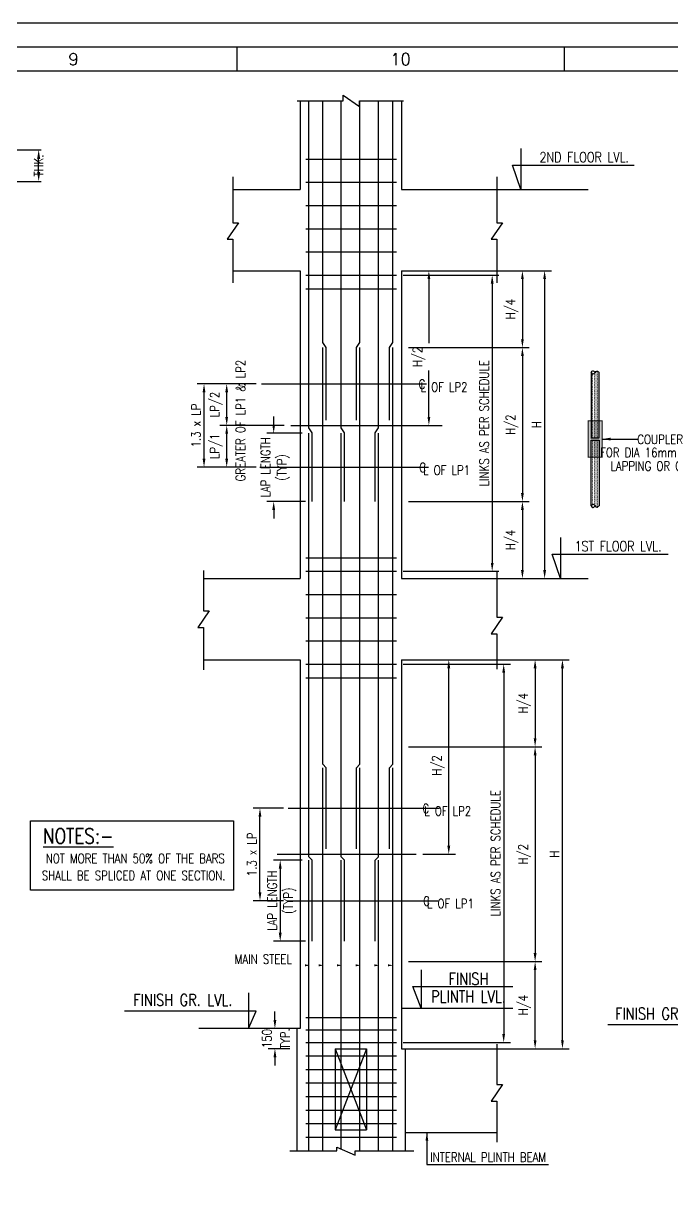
# Model space of a CAD drawing. Extents: x -69352 to 1013721, y -547461 to -186867.
# Drawn here: x 592756 to 611916, y -307136 to -272741 of the extents above; entities that cross this region are included whole.
import ezdxf
from ezdxf.enums import TextEntityAlignment as Align
from ezdxf.lldxf.tags import DXFTag

# ---------------------------------------------------------------- set-up
doc = ezdxf.new("R2010")
doc.units = 0
doc.header["$LTSCALE"] = 500
doc.header["$MEASUREMENT"] = 0
doc.header["$PDMODE"] = 35
doc.header["$PDSIZE"] = -15
doc.layers.get('DEFPOINTS').update_dxf_attribs({"color": 4})
for name, color, linetype in [('CEN', 8, 'CENTER'), ('DIM', 5, 'Continuous'), ('DIM1', 5, 'Continuous'), ('FOOT', 4, 'Continuous'), ('HACTH', 9, 'Continuous'), ('LINE CUT', 8, 'Continuous'), ('LINK', 2, 'Continuous'), ('PNA', 10, 'Continuous'), ('REINFORCEMENT', 6, 'Continuous'), ('S-CONCRET LINE', 4, 'Continuous'), ('S-REINFORCEMENT', 6, 'Continuous'), ('S-TEXT-1 @ 1', 4, 'Continuous'), ('S-TITLE', 6, 'Continuous'), ('TXT1', 2, 'Continuous')]:
    doc.layers.add(name, color=color, linetype=linetype)
doc.styles.add('ROMAND', font='simplex.shx')
doc.styles.add('ROMANS', font='simplex.shx', dxfattribs={"width": 0.8, "height": 275})
tags = doc.linetypes.add('CENTER', pattern=[2, 1.25, -0.25, 0.25, -0.25]).pattern_tags.tags
tags[10:11] = [DXFTag(74, 4), DXFTag(75, 0), DXFTag(340, '0'), DXFTag(46, 1.0), DXFTag(50, 0.0), DXFTag(44, 0.0), DXFTag(45, 0.0)]
tags[8:9] = [DXFTag(74, 4), DXFTag(75, 0), DXFTag(340, '0'), DXFTag(46, 1.0), DXFTag(50, 0.0), DXFTag(44, 0.0), DXFTag(45, 0.0)]
tags[6:7] = [DXFTag(74, 4), DXFTag(75, 0), DXFTag(340, '0'), DXFTag(46, 1.0), DXFTag(50, 0.0), DXFTag(44, 0.0), DXFTag(45, 0.0)]
tags[4:5] = [DXFTag(74, 4), DXFTag(75, 0), DXFTag(340, '0'), DXFTag(46, 1.0), DXFTag(50, 0.0), DXFTag(44, 0.0), DXFTag(45, 0.0)]
doc.dimstyles.new('Copy of INT2TIMES', dxfattribs={"dimtxt": 300, "dimasz": 275, "dimexe": 75, "dimexo": 75, "dimgap": 40, "dimtad": 1, "dimdec": 0, "dimlfac": 0.5, "dimrnd": 5, "dimzin": 0, "dimdsep": 46, "dimtxsty": 'ROMANS', "dimcen": -1, "dimclrd": 5, "dimclre": 5, "dimclrt": 4, "dimadec": 0, "dimazin": 0, "dimtfac": 1, "dimtdec": 0, "dimtix": 1, "dimtofl": 0, "dimtmove": 2, "dimatfit": 3, "dimfxl": 0, "dimtolj": 1, "dimtzin": 0, "dimarcsym": 0})
doc.dimstyles.new('dim25', dxfattribs={"dimtxt": 250, "dimasz": 250, "dimexe": 200, "dimexo": 200, "dimgap": 100, "dimtad": 1, "dimdec": 0, "dimlfac": 0.25, "dimzin": 0, "dimdsep": 46, "dimtxsty": 'ROMANS', "dimcen": 0, "dimclrd": 5, "dimclre": 5, "dimclrt": 4, "dimadec": 0, "dimazin": 0, "dimtfac": 1, "dimtdec": 0, "dimtix": 1, "dimtofl": 0, "dimtmove": 2, "dimatfit": 3, "dimfxl": 0, "dimtolj": 1, "dimtzin": 0, "dimlwd": -1, "dimlwe": -1, "dimarcsym": 0})

# ---------------------------------------------------------------- blocks, each defined once
blk = doc.blocks.new('A1')
at = {"flags": 128}
blk.add_lwpolyline([(0, 0), (82779, 0), (82779, 58231), (0, 58231)], close=True, dxfattribs=at)
at = {"layer": 'PNA'}
for p, q in [((61592, 57739), (61592, 57247)), ((68326, 57739), (68326, 57247))]:
    blk.add_line(p, q, dxfattribs=at)
at = {"layer": 'PNA', "color": 1}
for points in [[(984, 492), (82287, 492), (82287, 57739), (984, 57739)], [(1969, 984), (81794, 984), (81794, 57247), (1969, 57247)]]:
    blk.add_lwpolyline(points, close=True, dxfattribs=at)
at = {"layer": 'PNA', "style": 'ROMANS'}
for s, height, p in [('9', 246, (58226, 57493)), ('10', 246.1, (64960, 57493))]:
    blk.add_text(s, height=height, dxfattribs=at).set_placement(p, align=Align.MIDDLE)
blk = doc.blocks.new('*D78')
at = {"layer": 'DEFPOINTS', "color": 0}
for p in [(600192, -302456), (600775, -302456), (600835, -303056)]:
    blk.add_point(p, dxfattribs=at)
at = {"layer": 'DIM', "color": 5}
for p, q in [((600192, -302206), (600192, -301956)), ((600575, -302456), (599992, -302456)), ((600635, -303056), (599992, -303056)), ((600192, -303306), (600192, -303556))]:
    blk.add_line(p, q, dxfattribs=at)
for points in [[(600150, -302206), (600234, -302206), (600192, -302456)], [(600150, -303306), (600234, -303306), (600192, -303056)]]:
    blk.add_solid(points, dxfattribs=at)
at = {"layer": 'DIM', "color": 4, "insert": (599955, -302756), "char_height": 275, "attachment_point": 5, "rotation": 90, "style": 'ROMANS'}
blk.add_mtext('\\A1;150', dxfattribs=at)
blk = doc.blocks.new('*D87')
at = {"layer": 'DEFPOINTS', "color": 0}
for p in [(599750, -295944), (600643, -295944), (600643, -298680)]:
    blk.add_point(p, dxfattribs=at)
at = {"layer": 'DIM', "color": 5}
for p, q in [((600443, -295944), (599550, -295944)), ((599750, -298430), (599750, -296194)), ((600443, -298680), (599550, -298680))]:
    blk.add_line(p, q, dxfattribs=at)
for points in [[(599709, -296194), (599792, -296194), (599750, -295944)], [(599709, -298430), (599792, -298430), (599750, -298680)]]:
    blk.add_solid(points, dxfattribs=at)
at = {"layer": 'DIM', "color": 4, "insert": (599513, -297312), "char_height": 275, "attachment_point": 5, "rotation": 90, "style": 'ROMANS'}
blk.add_mtext('\\A1;1.3 x LP', dxfattribs=at)
blk = doc.blocks.new('*D88')
at = {"layer": 'DEFPOINTS', "color": 0}
for p in [(598097, -283400), (599836, -283400), (599836, -285866)]:
    blk.add_point(p, dxfattribs=at)
at = {"layer": 'DIM', "color": 5}
for p, q in [((599636, -283400), (597897, -283400)), ((598097, -285616), (598097, -283650)), ((599636, -285866), (597897, -285866))]:
    blk.add_line(p, q, dxfattribs=at)
for points in [[(598056, -283650), (598139, -283650), (598097, -283400)], [(598056, -285616), (598139, -285616), (598097, -285866)]]:
    blk.add_solid(points, dxfattribs=at)
at = {"layer": 'DIM', "color": 4, "insert": (597860, -284633), "char_height": 275, "attachment_point": 5, "rotation": 90, "style": 'ROMANS'}
blk.add_mtext('\\A1;1.3 x LP', dxfattribs=at)
blk = doc.blocks.new('*D89')
at = {"layer": 'DEFPOINTS', "color": 0}
for p in [(604360, -291556), (605328, -291556), (604360, -297306)]:
    blk.add_point(p, dxfattribs=at)
at = {"layer": 'DIM', "color": 5}
for p, q in [((604560, -291556), (605528, -291556)), ((605328, -297056), (605328, -291806)), ((604560, -297306), (605528, -297306))]:
    blk.add_line(p, q, dxfattribs=at)
for points in [[(605286, -291806), (605370, -291806), (605328, -291556)], [(605286, -297056), (605370, -297056), (605328, -297306)]]:
    blk.add_solid(points, dxfattribs=at)
at = {"layer": 'DIM', "color": 4, "insert": (605018, -294681), "char_height": 275, "attachment_point": 5, "rotation": 90, "style": 'ROMANS'}
blk.add_mtext('\\A1;H/2', dxfattribs=at)
blk = doc.blocks.new('*D90')
at = {"layer": 'DEFPOINTS', "color": 0}
for p in [(606690, -291556), (608687, -291556), (606690, -303056)]:
    blk.add_point(p, dxfattribs=at)
at = {"layer": 'DIM', "color": 5}
for p, q in [((606890, -291556), (608887, -291556)), ((608687, -302806), (608687, -291806)), ((606890, -303056), (608887, -303056))]:
    blk.add_line(p, q, dxfattribs=at)
for points in [[(608645, -291806), (608728, -291806), (608687, -291556)], [(608645, -302806), (608728, -302806), (608687, -303056)]]:
    blk.add_solid(points, dxfattribs=at)
at = {"layer": 'DIM', "color": 4, "insert": (608449, -297306), "char_height": 275, "attachment_point": 5, "rotation": 90, "style": 'ROMANS'}
blk.add_mtext('\\A1;H', dxfattribs=at)
blk = doc.blocks.new('*D91')
at = {"layer": 'DEFPOINTS', "color": 0}
for p in [(598767, -284628), (600666, -284628), (599836, -285866)]:
    blk.add_point(p, dxfattribs=at)
at = {"layer": 'DIM', "color": 5}
for p, q in [((600466, -284628), (598567, -284628)), ((598767, -285616), (598767, -284878)), ((599636, -285866), (598567, -285866))]:
    blk.add_line(p, q, dxfattribs=at)
for points in [[(598725, -284878), (598808, -284878), (598767, -284628)], [(598725, -285616), (598808, -285616), (598767, -285866)]]:
    blk.add_solid(points, dxfattribs=at)
at = {"layer": 'DIM', "color": 4, "insert": (598457, -285247), "char_height": 275, "attachment_point": 5, "rotation": 90, "style": 'ROMANS'}
blk.add_mtext('\\A1;LP/1', dxfattribs=at)
blk = doc.blocks.new('*D92')
at = {"layer": 'DEFPOINTS', "color": 0}
for p in [(598767, -283400), (599836, -283400), (600666, -284628)]:
    blk.add_point(p, dxfattribs=at)
at = {"layer": 'DIM', "color": 5}
for p, q in [((599636, -283400), (598567, -283400)), ((598767, -284378), (598767, -283650)), ((600466, -284628), (598567, -284628))]:
    blk.add_line(p, q, dxfattribs=at)
for points in [[(598725, -283650), (598808, -283650), (598767, -283400)], [(598725, -284378), (598808, -284378), (598767, -284628)]]:
    blk.add_solid(points, dxfattribs=at)
at = {"layer": 'DIM', "color": 4, "insert": (598457, -284014), "char_height": 275, "attachment_point": 5, "rotation": 90, "style": 'ROMANS'}
blk.add_mtext('\\A1;LP/2', dxfattribs=at)
blk = doc.blocks.new('*D102')
at = {"layer": 'DEFPOINTS', "color": 0}
for p in [(606443, -280056), (606289, -289156), (608160, -289156)]:
    blk.add_point(p, dxfattribs=at)
at = {"layer": 'DIM', "color": 5}
for p, q in [((606643, -280056), (608360, -280056)), ((608160, -280306), (608160, -288906)), ((606489, -289156), (608360, -289156))]:
    blk.add_line(p, q, dxfattribs=at)
for points in [[(608119, -280306), (608202, -280306), (608160, -280056)], [(608119, -288906), (608202, -288906), (608160, -289156)]]:
    blk.add_solid(points, dxfattribs=at)
at = {"layer": 'DIM', "color": 4, "insert": (607923, -284606), "char_height": 275, "attachment_point": 5, "rotation": 90, "style": 'ROMANS'}
blk.add_mtext('\\A1;H', dxfattribs=at)
blk = doc.blocks.new('*D103')
at = {"layer": 'DEFPOINTS', "color": 0}
for p in [(603935, -280056), (603935, -284628), (604740, -284628)]:
    blk.add_point(p, dxfattribs=at)
at = {"layer": 'DIM', "color": 5}
for p, q in [((604135, -280056), (604940, -280056)), ((604740, -280306), (604740, -282199)), ((604740, -284378), (604740, -283007)), ((604135, -284628), (604940, -284628))]:
    blk.add_line(p, q, dxfattribs=at)
for points in [[(604699, -280306), (604782, -280306), (604740, -280056)], [(604699, -284378), (604782, -284378), (604740, -284628)]]:
    blk.add_solid(points, dxfattribs=at)
at = {"layer": 'DIM', "color": 4, "insert": (604450, -282603), "char_height": 275, "attachment_point": 5, "rotation": 90, "style": 'ROMANS'}
blk.add_mtext('\\A1;H/2', dxfattribs=at)
blk = doc.blocks.new('*D106')
at = {"layer": 'DEFPOINTS', "color": 0}
for p in [(606136, -291556), (603935, -294131), (607879, -294131)]:
    blk.add_point(p, dxfattribs=at)
at = {"layer": 'DIM', "color": 5}
for p, q in [((606336, -291556), (608079, -291556)), ((607879, -291806), (607879, -293881)), ((604135, -294131), (608079, -294131))]:
    blk.add_line(p, q, dxfattribs=at)
for points in [[(607838, -291806), (607921, -291806), (607879, -291556)], [(607838, -293881), (607921, -293881), (607879, -294131)]]:
    blk.add_solid(points, dxfattribs=at)
at = {"layer": 'DIM', "color": 4, "insert": (607570, -292843), "char_height": 275, "attachment_point": 5, "rotation": 90, "style": 'ROMANS'}
blk.add_mtext('\\A1;H/4', dxfattribs=at)
blk = doc.blocks.new('*D107')
at = {"layer": 'DEFPOINTS', "color": 0}
for p in [(603935, -294131), (603935, -300481), (607879, -300481)]:
    blk.add_point(p, dxfattribs=at)
at = {"layer": 'DIM', "color": 5}
for p, q in [((604135, -294131), (608079, -294131)), ((607879, -294381), (607879, -300231)), ((604135, -300481), (608079, -300481))]:
    blk.add_line(p, q, dxfattribs=at)
for points in [[(607838, -294381), (607921, -294381), (607879, -294131)], [(607838, -300231), (607921, -300231), (607879, -300481)]]:
    blk.add_solid(points, dxfattribs=at)
at = {"layer": 'DIM', "color": 4, "insert": (607570, -297306), "char_height": 275, "attachment_point": 5, "rotation": 90, "style": 'ROMANS'}
blk.add_mtext('\\A1;H/2', dxfattribs=at)
blk = doc.blocks.new('*D108')
at = {"layer": 'DEFPOINTS', "color": 0}
for p in [(606136, -280056), (603935, -282331), (607504, -282331)]:
    blk.add_point(p, dxfattribs=at)
at = {"layer": 'DIM', "color": 5}
for p, q in [((606336, -280056), (607704, -280056)), ((607504, -280306), (607504, -282081)), ((604135, -282331), (607704, -282331))]:
    blk.add_line(p, q, dxfattribs=at)
for points in [[(607463, -280306), (607546, -280306), (607504, -280056)], [(607463, -282081), (607546, -282081), (607504, -282331)]]:
    blk.add_solid(points, dxfattribs=at)
at = {"layer": 'DIM', "color": 4, "insert": (607195, -281193), "char_height": 275, "attachment_point": 5, "rotation": 90, "style": 'ROMANS'}
blk.add_mtext('\\A1;H/4', dxfattribs=at)
blk = doc.blocks.new('*D109')
at = {"layer": 'DEFPOINTS', "color": 0}
for p in [(603935, -282331), (603935, -286881), (607504, -286881)]:
    blk.add_point(p, dxfattribs=at)
at = {"layer": 'DIM', "color": 5}
for p, q in [((604135, -282331), (607704, -282331)), ((607504, -282581), (607504, -286631)), ((604135, -286881), (607704, -286881))]:
    blk.add_line(p, q, dxfattribs=at)
for points in [[(607463, -282581), (607546, -282581), (607504, -282331)], [(607463, -286631), (607546, -286631), (607504, -286881)]]:
    blk.add_solid(points, dxfattribs=at)
at = {"layer": 'DIM', "color": 4, "insert": (607195, -284606), "char_height": 275, "attachment_point": 5, "rotation": 90, "style": 'ROMANS'}
blk.add_mtext('\\A1;H/2', dxfattribs=at)
blk = doc.blocks.new('*D110')
at = {"layer": 'DEFPOINTS', "color": 0}
for p in [(603935, -286881), (606289, -289156), (607504, -289156)]:
    blk.add_point(p, dxfattribs=at)
at = {"layer": 'DIM', "color": 5}
for p, q in [((604135, -286881), (607704, -286881)), ((607504, -287131), (607504, -288906)), ((606489, -289156), (607704, -289156))]:
    blk.add_line(p, q, dxfattribs=at)
for points in [[(607463, -287131), (607546, -287131), (607504, -286881)], [(607463, -288906), (607546, -288906), (607504, -289156)]]:
    blk.add_solid(points, dxfattribs=at)
at = {"layer": 'DIM', "color": 4, "insert": (607195, -288018), "char_height": 275, "attachment_point": 5, "rotation": 90, "style": 'ROMANS'}
blk.add_mtext('\\A1;H/4', dxfattribs=at)
blk = doc.blocks.new('*D119')
at = {"layer": 'DEFPOINTS', "color": 0}
for p in [(592447, -276483), (593211, -276483), (592447, -277417)]:
    blk.add_point(p, dxfattribs=at)
at = {"layer": 'DIM', "color": 5, "lineweight": -2, "ltscale": 2}
for p, q in [((592522, -276483), (593286, -276483)), ((593211, -277142), (593211, -276758)), ((592522, -277417), (593286, -277417))]:
    blk.add_line(p, q, dxfattribs=at)
at = {"layer": 'DIM', "color": 5}
for points in [[(593257, -276758), (593165, -276758), (593211, -276483)], [(593165, -277142), (593257, -277142), (593211, -277417)]]:
    blk.add_solid(points, dxfattribs=at)
at = {"layer": 'DIM', "color": 4, "insert": (593211, -276950), "char_height": 275, "attachment_point": 5, "rotation": 90, "style": 'ROMANS'}
blk.add_mtext('\\A1;THK.', dxfattribs=at)
blk = doc.blocks.new('*D160')
at = {"layer": 'DEFPOINTS', "color": 0}
for p in [(603783, -280189), (603783, -288943), (606611, -288943)]:
    blk.add_point(p, dxfattribs=at)
at = {"layer": 'DIM', "color": 5}
for p, q in [((603983, -280189), (606811, -280189)), ((606611, -280439), (606611, -288693)), ((603983, -288943), (606811, -288943))]:
    blk.add_line(p, q, dxfattribs=at)
for points in [[(606653, -280439), (606570, -280439), (606611, -280189)], [(606570, -288693), (606653, -288693), (606611, -288943)]]:
    blk.add_solid(points, dxfattribs=at)
at = {"layer": 'DIM', "color": 4, "insert": (606374, -284566), "char_height": 275, "attachment_point": 5, "rotation": 90, "style": 'ROMANS'}
blk.add_mtext('\\A1;LINKS AS PER SCHEDULE', dxfattribs=at)
blk = doc.blocks.new('*D161')
at = {"layer": 'DEFPOINTS', "color": 0}
for p in [(603783, -291689), (603783, -302869), (606951, -302869)]:
    blk.add_point(p, dxfattribs=at)
at = {"layer": 'DIM', "color": 5}
for p, q in [((603983, -291689), (607151, -291689)), ((606951, -291939), (606951, -302619)), ((603983, -302869), (607151, -302869))]:
    blk.add_line(p, q, dxfattribs=at)
for points in [[(606992, -291939), (606909, -291939), (606951, -291689)], [(606909, -302619), (606992, -302619), (606951, -302869)]]:
    blk.add_solid(points, dxfattribs=at)
at = {"layer": 'DIM', "color": 4, "insert": (606713, -297279), "char_height": 275, "attachment_point": 5, "rotation": 90, "style": 'ROMANS'}
blk.add_mtext('\\A1;LINKS AS PER SCHEDULE', dxfattribs=at)
blk = doc.blocks.new('*D162')
at = {"layer": 'DEFPOINTS', "color": 0}
for p in [(601195, -284863), (600155, -286881), (601295, -286881)]:
    blk.add_point(p, dxfattribs=at)
at = {"layer": 'DIM', "color": 5}
for p, q in [((600155, -284613), (600155, -284363)), ((600995, -284863), (599955, -284863)), ((601095, -286881), (599955, -286881)), ((600155, -287131), (600155, -287381))]:
    blk.add_line(p, q, dxfattribs=at)
for points in [[(600114, -284613), (600197, -284613), (600155, -284863)], [(600114, -287131), (600197, -287131), (600155, -286881)]]:
    blk.add_solid(points, dxfattribs=at)
at = {"layer": 'DIM', "color": 4, "char_height": 275, "rotation": 90, "style": 'ROMANS'}
for s, insert, attachment_point in [('\\A1;LAP LENGTH', (600055, -285872), 8), ('\\A1;(TYP)', (600255, -285872), 2)]:
    blk.add_mtext(s, dxfattribs=dict(at, insert=insert, attachment_point=attachment_point))
blk = doc.blocks.new('*D163')
at = {"layer": 'DEFPOINTS', "color": 0}
for p in [(601195, -297480), (600348, -299880), (601295, -299880)]:
    blk.add_point(p, dxfattribs=at)
at = {"layer": 'DIM', "color": 5}
for p, q in [((600995, -297480), (600148, -297480)), ((600348, -297730), (600348, -299630)), ((601095, -299880), (600148, -299880))]:
    blk.add_line(p, q, dxfattribs=at)
for points in [[(600306, -297730), (600390, -297730), (600348, -297480)], [(600306, -299630), (600390, -299630), (600348, -299880)]]:
    blk.add_solid(points, dxfattribs=at)
at = {"layer": 'DIM', "color": 4, "char_height": 275, "rotation": 90, "style": 'ROMANS'}
for s, insert, attachment_point in [('\\A1;LAP LENGTH', (600248, -298680), 8), ('\\A1;(TYP)', (600448, -298680), 2)]:
    blk.add_mtext(s, dxfattribs=dict(at, insert=insert, attachment_point=attachment_point))
blk = doc.blocks.new('*D207')
at = {"layer": 'DEFPOINTS', "color": 0}
for p in [(603935, -300481), (607879, -300481), (606136, -303056)]:
    blk.add_point(p, dxfattribs=at)
at = {"layer": 'DIM', "color": 5}
for p, q in [((604135, -300481), (608079, -300481)), ((607879, -302806), (607879, -300731)), ((606336, -303056), (608079, -303056))]:
    blk.add_line(p, q, dxfattribs=at)
for points in [[(607838, -300731), (607921, -300731), (607879, -300481)], [(607838, -302806), (607921, -302806), (607879, -303056)]]:
    blk.add_solid(points, dxfattribs=at)
at = {"layer": 'DIM', "color": 4, "insert": (607570, -301768), "char_height": 275, "attachment_point": 5, "rotation": 90, "style": 'ROMANS'}
blk.add_mtext('\\A1;H/4', dxfattribs=at)

msp = doc.modelspace()

# ---------------------------------------------------------------- hatches: boundary and pattern name
at = {"layer": 'DIM'}
h = msp.add_hatch(color=253, dxfattribs=at)
h.dxf.hatch_style = 1
h.paths.add_polyline_path([(609444.289, -284497.942), (609858.512, -284497.942), (609858.512, -285570.144), (609444.289, -285570.144)])
at = {"layer": 'HACTH'}
h = msp.add_hatch(dxfattribs=at)
h.set_pattern_fill('DOTS', color=256, scale=750, angle=90, style=0)
h.set_pattern_definition([(90, (-123825.766, 71273.847), (-46.875, 23.4375), [0, -46.875])])
edge = h.paths.add_edge_path()
edge.add_line((609531.401, -285001.427), (609771.401, -285001.427))
edge.add_line((609771.401, -285001.427), (609771.401, -283061.767))
edge.add_spline(control_points=[(609771.401, -283061.767), (609747.94, -283041.091), (609705.279, -283003.493), (609647.016, -283066.09), (609583.64, -283137.257), (609547.739, -283085.378), (609531.401, -283061.767)], knot_values=[0, 0, 0, 0, 78.745242672, 143.190766965, 228.301876032, 299.388696094, 299.388696094, 299.388696094, 299.388696094], degree=3, periodic=0)
edge.add_line((609531.401, -283072.845), (609531.401, -285001.427))
h = msp.add_hatch(dxfattribs=at)
h.set_pattern_fill('DOTS', color=256, scale=750, angle=90, style=0)
h.set_pattern_definition([(90, (-123825.766, 71468.633), (-46.875, 23.4375), [0, -46.875])])
edge = h.paths.add_edge_path()
edge.add_line((609771.401, -285066.659), (609531.401, -285066.659))
edge.add_line((609531.401, -285066.659), (609531.401, -287006.319))
edge.add_spline(control_points=[(609531.401, -287006.319), (609547.739, -286982.708), (609583.64, -286930.829), (609647.016, -287001.996), (609705.279, -287064.593), (609747.94, -287026.995), (609771.401, -287006.319)], knot_values=[0, 0, 0, 0, 71.086820062, 156.197929129, 220.643453422, 299.388696094, 299.388696094, 299.388696094, 299.388696094], degree=3, periodic=0)
edge.add_line((609771.401, -286994.222), (609771.401, -285066.659))

# ---------------------------------------------------------------- linework, layer by layer
at = {"layer": 'CEN'}
for p, q in [((599793.177, -283400.487), (604674.375, -283400.487)), ((600665.875, -284628.098), (605135.875, -284628.098)), ((599750.351, -285866.395), (604730.049, -285866.395)), ((600585.875, -295944.295), (605055.875, -295944.295)), ((600257, -297305.848), (604360.437, -297305.848)), ((600543.049, -298679.693), (605013.049, -298679.693))]:
    msp.add_line(p, q, dxfattribs=at)
at = {"layer": 'DIM', "color": 3, "linetype": 'Continuous'}
for p, q in [((606746.236, -277655.848), (609444.436, -277655.848)), ((606746.236, -289155.848), (609444.436, -289155.848)), ((603935.049, -301855.848), (607217.881, -301855.848)), ((600935.049, -302455.848), (597947.077, -302455.848))]:
    msp.add_line(p, q, dxfattribs=at)
at = {"layer": 'DIM'}
for p, q in [((601975.049, -303055.848), (602895.049, -305455.848)), ((602895.049, -303055.848), (601975.049, -305455.848))]:
    msp.add_line(p, q, dxfattribs=at)
msp.add_lwpolyline([(600847.779, -275037.066), (602205.742, -275037.066), (602205.742, -274870.701), (602692.559, -275203.43), (602692.559, -275037.066), (603986.467, -275037.066)], dxfattribs=at)
at = {"layer": 'DIM', "color": 8}
for points in [[(598946.662, -277278.883), (598946.662, -278636.846), (599113.027, -278636.846), (598780.298, -279123.663), (598946.662, -279123.663), (598946.662, -280417.571)], [(606746.236, -277278.883), (606746.236, -278636.846), (606912.601, -278636.846), (606579.872, -279123.663), (606746.236, -279123.663), (606746.236, -280417.571)], [(598077.952, -288923.227), (598077.952, -290112.439), (598244.316, -290112.439), (597911.587, -290599.256), (598077.952, -290599.256), (598077.952, -291856.272)], [(606746.236, -288942.887), (606746.236, -290300.85), (606912.601, -290300.85), (606579.872, -290787.667), (606746.236, -290787.667), (606746.236, -291834.804)], [(606746.236, -302922.073), (606746.236, -304117.349), (606912.601, -304117.349), (606579.872, -304604.166), (606746.236, -304604.166), (606746.236, -305813.989)]]:
    msp.add_lwpolyline(points, dxfattribs=at)
at = {"layer": 'DIM', "color": 8, "const_width": 30}
msp.add_lwpolyline([(609444.289, -284497.942), (609858.512, -284497.942), (609858.512, -285570.144), (609444.289, -285570.144)], close=True, dxfattribs=at)
at = {"layer": 'DIM', "flags": 128}
for points in [[(601078.906, -300590.768, 61.213, 0, 0), (601231.836, -300590.768, 0, 0, 0), (598955.556, -300590.768, 0, 0, 0)], [(601479.406, -300590.768, 61.213, 0, 0), (601632.336, -300590.768, 0, 0, 0), (599873.056, -300590.768, 0, 0, 0)], [(602025.504, -300590.768, 61.213, 0, 0), (602178.434, -300590.768, 0, 0, 0), (600419.154, -300590.768, 0, 0, 0)], [(602576.346, -300590.768, 61.213, 0, 0), (602729.276, -300590.768, 0, 0, 0), (600813.996, -300590.768, 0, 0, 0)], [(603124.717, -300590.768, 61.213, 0, 0), (603277.647, -300590.768, 0, 0, 0), (601362.367, -300590.768, 0, 0, 0)], [(603535.996, -300590.768, 61.213, 0, 0), (603688.926, -300590.768, 0, 0, 0), (601773.646, -300590.768, 0, 0, 0)]]:
    msp.add_lwpolyline(points, format="xyseb", dxfattribs=at)
at = {"layer": 'DIM1'}
msp.add_lwpolyline([(600630.049, -306072.525), (602019.549, -306072.525), (602019.549, -305961.525), (602558.549, -306205.025), (602558.549, -306074.525), (604300.049, -306074.525)], dxfattribs=at)
at = {"layer": 'FOOT', "linetype": 'Continuous'}
msp.add_lwpolyline([(592968.452, -296323.563), (598967.327, -296323.563), (598967.327, -298364.147), (592968.452, -298364.147)], close=True, dxfattribs=at)
at = {"layer": 'LINE CUT'}
for points in [[(609531.401, -283061.767), (609547.739, -283038.156), (609583.64, -282986.277), (609628.505, -283036.657), (609651.401, -283061.767)], [(609531.401, -287006.319), (609547.739, -287029.93), (609583.64, -287081.809), (609628.505, -287031.429), (609651.401, -287006.319)]]:
    msp.add_open_spline(points, degree=3, knots=[0, 0, 0, 0, 1.184780346, 2.603298855, 2.603298855, 2.603298855, 2.603298855], dxfattribs=at)
for points in [[(609531.401, -283061.767), (609582.273, -283111.419), (609651.401, -283061.767), (609702.869, -283022.983), (609771.401, -283061.767)], [(609531.401, -287006.319), (609582.273, -286956.667), (609651.401, -287006.319), (609702.869, -287045.103), (609771.401, -287006.319)]]:
    msp.add_spline(points, degree=3, dxfattribs=at)
at = {"layer": 'LINK'}
for p, q in [((601102.312, -276756.685), (603782.858, -276756.685)), ((601102.312, -277442.685), (603782.858, -277442.685)), ((601102.312, -278128.685), (603782.858, -278128.685)), ((601102.312, -278814.685), (603782.858, -278814.685)), ((601102.312, -279500.685), (603782.858, -279500.685)), ((601102.312, -280189.232), (603782.858, -280189.232)), ((601102.312, -280589.232), (603782.858, -280589.232)), ((601102.312, -288542.685), (603782.858, -288542.685)), ((601102.312, -288942.685), (603782.858, -288942.685)), ((601102.312, -289628.685), (603782.858, -289628.685)), ((601102.312, -290314.685), (603782.858, -290314.685)), ((601102.312, -291000.685), (603782.858, -291000.685)), ((601102.312, -291689.232), (603782.858, -291689.232)), ((601102.312, -292089.232), (603782.858, -292089.232)), ((601102.312, -302132.36), (603782.858, -302132.36)), ((601102.312, -302500.685), (603782.858, -302500.685)), ((601102.312, -302869.01), (603782.858, -302869.01)), ((601102.312, -303269.01), (603782.858, -303269.01)), ((601102.312, -303669.01), (603782.858, -303669.01)), ((601102.312, -304069.01), (603782.858, -304069.01)), ((601102.312, -304469.01), (603782.858, -304469.01)), ((601102.312, -304869.01), (603782.858, -304869.01)), ((601102.312, -305269.01), (603782.858, -305269.01)), ((601102.312, -305669.01), (603782.858, -305669.01))]:
    msp.add_line(p, q, dxfattribs=at)
at = {"layer": 'REINFORCEMENT'}
for points in [[(609531.401, -283061.767), (609531.401, -285001.427), (609771.401, -285001.427), (609771.401, -283061.767)], [(609531.401, -287006.319), (609531.401, -285066.659), (609771.401, -285066.659), (609771.401, -287006.319)]]:
    msp.add_lwpolyline(points, dxfattribs=at)
at = {"layer": 'S-CONCRET LINE', "color": 130, "linetype": 'Continuous'}
for p, q in [((600935.049, -275029.823), (600935.049, -277655.848)), ((603935.049, -275029.823), (603935.049, -277655.848)), ((598946.662, -277655.848), (600935.049, -277655.848)), ((603935.049, -277655.848), (606746.236, -277655.848)), ((598946.662, -280055.848), (600935.049, -280055.848)), ((600935.049, -280055.848), (600935.049, -289155.848)), ((603935.049, -280055.848), (603935.049, -289155.848)), ((603935.049, -280055.848), (606746.236, -280055.848)), ((598077.952, -289155.848), (600935.049, -289155.848)), ((603935.049, -289155.848), (606746.236, -289155.848)), ((598077.952, -291555.848), (600935.049, -291555.848)), ((600935.049, -291555.848), (600935.049, -302455.848)), ((603935.049, -291555.848), (603935.049, -303055.848)), ((603935.049, -291555.848), (606746.236, -291555.848)), ((600835.049, -302455.848), (600835.049, -306072.525)), ((601975.049, -303055.848), (602895.049, -303055.848)), ((601975.049, -303055.848), (601975.049, -305455.848)), ((602895.049, -303055.848), (602895.049, -305455.848)), ((603935.049, -303055.848), (606746.236, -303055.848)), ((604035.049, -303055.848), (604035.049, -306074.525)), ((601975.049, -305455.848), (602895.049, -305455.848)), ((604035.049, -305528.025), (606746.236, -305528.025))]:
    msp.add_line(p, q, dxfattribs=at)
at = {"layer": 'S-REINFORCEMENT'}
for p, q in [((601195.049, -284701.943), (601195.049, -275029.823)), ((601606.825, -282180.848), (601606.825, -275029.823)), ((602145.243, -284701.943), (602145.243, -275029.823)), ((602700.069, -282180.848), (602700.069, -275029.823)), ((603252.68, -284701.943), (603252.68, -275029.823)), ((603675.049, -282180.848), (603675.049, -275029.823)), ((601706.825, -282330.848), (601606.825, -282180.848)), ((601606.825, -294647.877), (601606.825, -282330.848)), ((601706.825, -284470.127), (601706.825, -282330.848)), ((602600.069, -282330.848), (602700.069, -282180.848)), ((602600.069, -284470.127), (602600.069, -282330.848)), ((602700.069, -294647.877), (602700.069, -282330.848)), ((603575.049, -282330.848), (603675.049, -282180.848)), ((603575.049, -284470.127), (603575.049, -282330.848)), ((603675.049, -294647.877), (603675.049, -282330.848)), ((601295.049, -284851.943), (601195.049, -284701.943)), ((602245.243, -284851.943), (602145.243, -284701.943)), ((603152.68, -284851.943), (603252.68, -284701.943)), ((601195.049, -297379.693), (601195.049, -284863.127)), ((601295.049, -286880.848), (601295.049, -284851.943)), ((602145.243, -297379.693), (602145.243, -284863.127)), ((602245.243, -286880.848), (602245.243, -284851.943)), ((603152.68, -286880.848), (603152.68, -284851.943)), ((603252.68, -297379.693), (603252.68, -284863.127)), ((601706.825, -294747.877), (601606.825, -294647.877)), ((601606.825, -306072.525), (601606.825, -294747.877)), ((601706.825, -297147.877), (601706.825, -294747.877)), ((602600.069, -294747.877), (602700.069, -294647.877)), ((602600.069, -297147.877), (602600.069, -294747.877)), ((602700.069, -306074.525), (602700.069, -294747.877)), ((603575.049, -294747.877), (603675.049, -294647.877)), ((603575.049, -297147.877), (603575.049, -294747.877)), ((603675.049, -306074.525), (603675.049, -294747.877)), ((601295.049, -297479.693), (601195.049, -297379.693)), ((601195.049, -306072.525), (601195.049, -297479.693)), ((601295.049, -299879.693), (601295.049, -297479.693)), ((602245.243, -297479.693), (602145.243, -297379.693)), ((602145.243, -306018.309), (602145.243, -297479.693)), ((602245.243, -299879.693), (602245.243, -297479.693)), ((603152.68, -297479.693), (603252.68, -297379.693)), ((603152.68, -299879.693), (603152.68, -297479.693)), ((603252.68, -306074.525), (603252.68, -297479.693)), ((602700.069, -306074.525), (602700.069, -303155.019))]:
    msp.add_line(p, q, dxfattribs=at)
at = {"layer": 'TXT1'}
for points in [[(607452.788, -276443.613), (607452.788, -277655.848), (607207.243, -276934.137), (610807.717, -276934.137)], [(608630.578, -287943.613), (608630.578, -289155.848), (608385.033, -288434.137), (611806.507, -288434.137)], [(604508.742, -300728.601), (604508.742, -301855.848), (604263.196, -301219.125), (607220.563, -301219.125)], [(599410.601, -301405.276), (599410.601, -302455.848), (599640.205, -301947.042), (595745.06, -301947.042)], [(613523.767, -301811.221), (613523.767, -302861.793), (613753.371, -302352.987), (610030.171, -302352.987)]]:
    msp.add_lwpolyline(points, dxfattribs=at)

# ---------------------------------------------------------------- block references
at = {"xscale": 1.434849416022188, "yscale": 1.434849416022188, "zscale": 1.434849416022188}
msp.add_blockref('A1', (510695.778, -356294.5), dxfattribs=at)

# ---------------------------------------------------------------- texts
at = {"layer": 'S-TEXT-1 @ 1', "linetype": 'ByBlock', "style": 'ROMANS', "width": 0.8}
msp.add_text('GREATER OF LP1 & LP2', height=275, rotation=90, dxfattribs=at).set_placement((599175.672, -284487.776), align=Align.MIDDLE)
for s, p in [('C', (604535.307, -283411.935)), ('L OF LP2', (605188.307, -283496.435)), ('COUPLER', (611573.691, -285041.495)), ('FOR DIA 16mm & HIGHER', (611736.539, -285430.524)), ('C', (604555.481, -285877.843)), ('L OF LP1', (605263.481, -285951.843)), ('LAPPING OR COUPLER', (611736.539, -285832.337)), ('C', (604648.807, -295955.742)), ('L OF LP2', (605296.807, -296029.742)), (' NOT MORE THAN 50% OF THE BARS', (595989.176, -297431.904)), ('SHALL BE SPLICED AT ONE SECTION.', (596017.653, -297934.492)), ('C', (604668.981, -298691.14)), ('L OF LP1', (605376.981, -298765.14)), ('MAIN STEEL', (599847.307, -300408.753))]:
    msp.add_text(s, height=275, dxfattribs=at).set_placement(p, align=Align.MIDDLE)
at = {"layer": 'S-TEXT-1 @ 1', "style": 'ROMANS', "width": 0.8}
msp.add_text('TYP.', height=275, rotation=90, dxfattribs=at).set_placement((600490.984, -302760.111), align=Align.MIDDLE)
msp.add_text('INTERNAL PLINTH BEAM', height=275, dxfattribs=at).set_placement((606489.643, -306263.965), align=Align.MIDDLE)
at = {"layer": 'S-TITLE', "style": 'ROMANS', "width": 0.8}
msp.add_text('%%UNOTES:-', height=450, dxfattribs=at).set_placement((594384.256, -296992.751), align=Align.CENTER)
at = {"layer": 'TXT1', "style": 'ROMAND', "width": 0.8}
for s, p in [('2ND FLOOR LVL.', (609332.688, -276851.802)), ('1ST FLOOR LVL.', (610331.478, -288351.802))]:
    msp.add_text(s, height=300, dxfattribs=at).set_placement(p, align=Align.CENTER)
for s, p in [('FINISH', (605909.652, -300989.106)), ('FINISH GR. LVL.', (597471.39, -301614.023)), ('PLINTH LVL.', (605909.652, -301510.784)), ('FINISH GR. LVL.', (611706.555, -302019.968))]:
    msp.add_text(s, height=350, dxfattribs=at).set_placement(p, align=Align.MIDDLE)

# ---------------------------------------------------------------- dimensions: what is measured, and where the dimension line sits
at = {"layer": 'DIM', "ltscale": 2}
dim = msp.add_linear_dim(base=(593210.975, -276483.392), p1=(592447.308, -277417.028), p2=(592447.308, -276483.392), angle=90, text='THK.', dimstyle='Copy of INT2TIMES', dxfattribs=at)
dim.commit()
dim.dimension.update_dxf_attribs({"geometry": '*D119', "text_midpoint": (593210.975, -276950.21), "dimtype": 160})
at = {"layer": 'DIM'}
for base, p1, p2, angle, text, picture, middle in [((606611.395, -288942.685), (603782.858, -280189.232), (603782.858, -288942.685), 90, 'LINKS AS PER SCHEDULE', '*D160', (606373.895, -284565.958)), ((607504.382, -282330.848), (606136.171, -280055.848), (603935.049, -282330.848), 90, 'H/4', '*D108', (607194.859, -281193.348)), ((608160.321, -289155.848), (606443.041, -280055.848), (606288.74, -289155.848), 90, 'H', '*D102', (607922.821, -284605.848)), ((607504.382, -286880.848), (603935.049, -282330.848), (603935.049, -286880.848), 90, 'H/2', '*D109', (607194.859, -284605.848)), ((598097.415, -283400.487), (599835.851, -285866.395), (599835.851, -283400.487), 90, '1.3 x LP', '*D88', (597859.915, -284633.441)), ((598766.633, -283400.487), (600665.875, -284628.098), (599835.851, -283400.487), 90, 'LP/2', '*D92', (598457.109, -284014.292)), ((600155.498, -286880.848), (601195.049, -284863.127), (601295.049, -286880.848), 90, 'LAP LENGTH\\X(TYP)', '*D162', (600155.498, -285871.987)), ((598766.633, -284628.098), (599835.851, -285866.395), (600665.875, -284628.098), 90, 'LP/1', '*D91', (598457.109, -285247.246)), ((607504.382, -289155.848), (603935.049, -286880.848), (606288.74, -289155.848), 90, 'H/4', '*D110', (607194.859, -288018.348)), ((607879.167, -294130.848), (606136.171, -291555.848), (603935.049, -294130.848), 90, 'H/4', '*D106', (607569.643, -292843.348)), ((608686.638, -291555.848), (606689.743, -303055.848), (606689.743, -291555.848), 90, 'H', '*D90', (608449.138, -297305.848)), ((606950.65, -302869.01), (603782.858, -291689.232), (603782.858, -302869.01), 90, 'LINKS AS PER SCHEDULE', '*D161', (606713.15, -297279.121)), ((607879.167, -300480.848), (603935.049, -294130.848), (603935.049, -300480.848), 90, 'H/2', '*D107', (607569.643, -297305.848)), ((599750.181, -295944.295), (600643.049, -298679.693), (600643.049, -295944.295), 90, '1.3 x LP', '*D87', (599512.681, -297311.994)), ((600348.058, -299879.693), (601195.049, -297479.693), (601295.049, -299879.693), 90, 'LAP LENGTH\\X(TYP)', '*D163', (600348.058, -298679.693)), ((607879.167, -300480.848), (606136.171, -303055.848), (603935.049, -300480.848), 270, 'H/4', '*D207', (607569.643, -301768.348)), ((600192.136, -302455.848), (600835.049, -303055.848), (600775.049, -302455.848), 90, '150', '*D78', (599954.636, -302755.848))]:
    dim = msp.add_linear_dim(base=base, p1=p1, p2=p2, angle=angle, text=text, dimstyle='dim25', dxfattribs=at)
    dim.commit()
    dim.dimension.update_dxf_attribs({"geometry": picture, "text_midpoint": middle})
for base, p1, p2, picture, middle in [((604740.184, -284628.098), (603935.049, -280055.848), (603935.049, -284628.098), '*D103', (604449.708, -282602.693)), ((605327.869, -291555.848), (604360.437, -297305.848), (604360.437, -291555.848), '*D89', (605018.346, -294681.348))]:
    dim = msp.add_linear_dim(base=base, p1=p1, p2=p2, angle=90, text='H/2', dimstyle='dim25', dxfattribs=at)
    dim.commit()
    dim.dimension.update_dxf_attribs({"geometry": picture, "text_midpoint": middle, "dimtype": 160})

# ---------------------------------------------------------------- leaders
for points in [[(609858.512, -285034.043), (610931.385, -285034.043)], [(604681.684, -305528.025), (604681.684, -306480.025), (608279.184, -306480.025)]]:
    msp.add_leader(points, dimstyle='dim25', dxfattribs=at)

doc.saveas('drawing.dxf')
